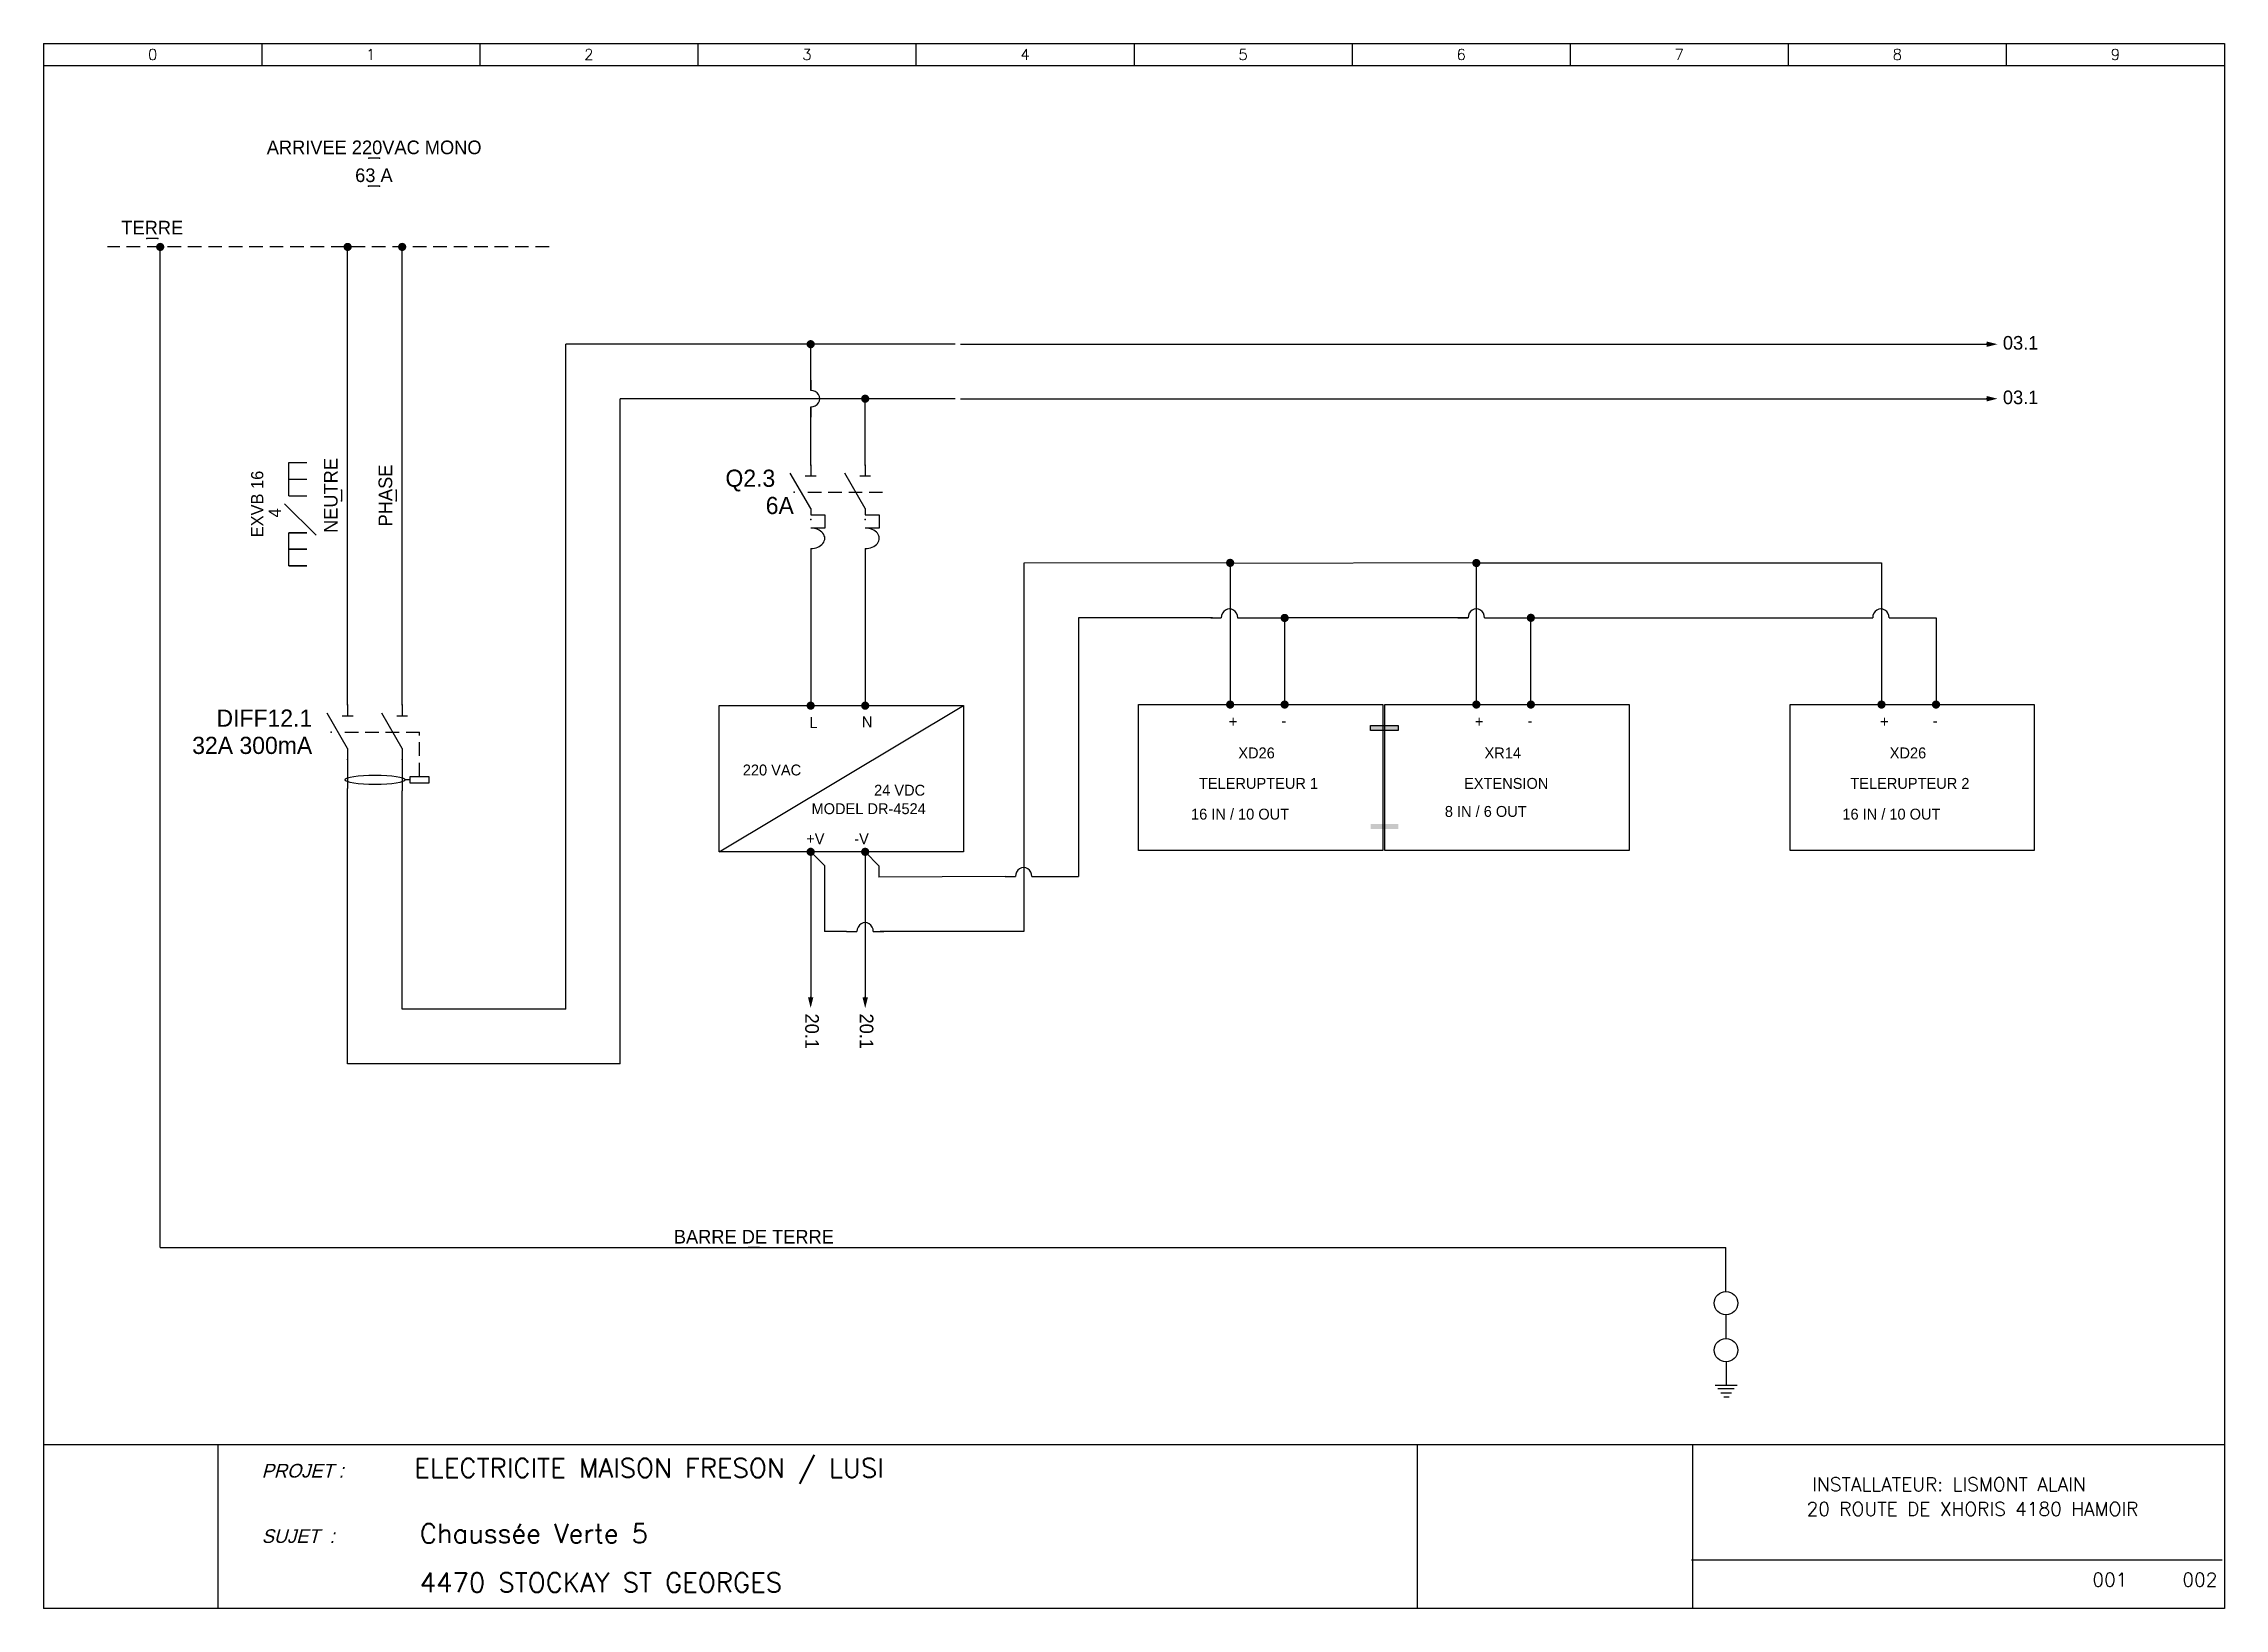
# Model space of a CAD drawing. Extents: x 4 to 404, y 5 to 292.
import ezdxf
from ezdxf.enums import TextEntityAlignment as Align

# ---------------------------------------------------------------- set-up
doc = ezdxf.new("R2010")
doc.units = 0
doc.header["$LTSCALE"] = 5
doc.header["$MEASUREMENT"] = 0
doc.linetypes.add('DASHED', pattern=[0.75, 0.5, -0.25])
doc.layers.get('0').update_dxf_attribs({"linetype": 'CONTINUOUS'})
for name, color, linetype in [('2', 1, 'CONTINUOUS'), ('3', 4, 'CONTINUOUS'), ('A', 7, 'CONTINUOUS'), ('C', 6, 'CONTINUOUS'), ('M', 6, 'CONTINUOUS'), ('S', 7, 'CONTINUOUS'), ('T2', 1, 'CONTINUOUS'), ('T3', 4, 'CONTINUOUS')]:
    doc.layers.add(name, color=color, linetype=linetype)
doc.styles.add('ROMANS', font='romans', dxfattribs={"width": 0.7, "height": 3})

# ---------------------------------------------------------------- blocks, each defined once
blk = doc.blocks.new('TERCON09')
at = {"linetype": 'Continuous'}
for p, q in [((-0.5, 0), (0.5, 0)), ((0, -0.5), (0, 0))]:
    blk.add_line(p, q, dxfattribs=at)
at = {"linetype": 'Continuous', "const_width": 0.75}
blk.add_lwpolyline([(0, -0.375, 1), (0, 0.375, 1)], format="xyb", close=True, dxfattribs=at)
at = {"layer": 'C', "color": 1, "linetype": 'Continuous'}
blk.add_point((-0.5, 0), dxfattribs=at)
at = {"layer": 'C', "color": 4, "linetype": 'Continuous'}
blk.add_point((-0.5, 0), dxfattribs=at)
at = {"layer": 'C', "color": 5, "linetype": 'Continuous'}
blk.add_point((0, 0), dxfattribs=at)
at = {"layer": 'C', "color": 3, "linetype": 'Continuous'}
blk.add_point((0.5, 0), dxfattribs=at)
at = {"layer": 'C', "color": 2, "linetype": 'Continuous'}
blk.add_point((0, -0.5), dxfattribs=at)
at = {"layer": 'C', "color": 6, "linetype": 'Continuous'}
blk.add_point((0, -0.5), dxfattribs=at)
blk = doc.blocks.new('REFOUT')
at = {"linetype": 'Continuous'}
blk.add_solid([(0, 0.5), (0, -0.5), (2, 0)], dxfattribs=at)
at = {"layer": 'C', "color": 1, "linetype": 'Continuous'}
blk.add_point((0, 0), dxfattribs=at)
at = {"linetype": 'Continuous'}
blk.add_attdef('REF', (3, -1), '', height=2.5, dxfattribs=at)
at = {"linetype": 'Continuous', "flags": 1}
blk.add_attdef('INOUT', (-1, -2), '', height=0.5, dxfattribs=at)
blk = doc.blocks.new('LINENUMV')
at = {"linetype": 'Continuous'}
for p, q in [((0, 1), (0, 0)), ((0, 0), (0, -1))]:
    blk.add_line(p, q, dxfattribs=at)
at = {"layer": 'C', "color": 1, "linetype": 'Continuous'}
blk.add_point((0, 1), dxfattribs=at)
at = {"layer": 'C', "color": 2, "linetype": 'Continuous'}
blk.add_point((0, -1), dxfattribs=at)
at = {"layer": 'T2', "linetype": 'Continuous'}
blk.add_attdef('LINENR', text='', height=2.5, rotation=90, dxfattribs=at).set_placement((0, 0), align=Align.BOTTOM_CENTER)
blk = doc.blocks.new('LINENUMH')
at = {"linetype": 'Continuous'}
for p, q in [((0, 0), (-1, 0)), ((1, 0), (0, 0))]:
    blk.add_line(p, q, dxfattribs=at)
at = {"layer": 'C', "color": 1, "linetype": 'Continuous'}
blk.add_point((-1, 0), dxfattribs=at)
at = {"layer": 'C', "color": 2, "linetype": 'Continuous'}
blk.add_point((1, 0), dxfattribs=at)
at = {"layer": 'T2', "linetype": 'Continuous'}
blk.add_attdef('LINENR', text='', height=2.5, dxfattribs=at).set_placement((0, 0), align=Align.BOTTOM_CENTER)
blk = doc.blocks.new('DIFFERENTIEL')
for p, q in [((0, 5), (0, 3)), ((10, 5), (10, 3)), ((0, -3), (-3.75, 3.5)), ((-1, 3), (1, 3)), ((10, -3), (6.25, 3.5)), ((9, 3), (11, 3)), ((0, -3), (0, -10.34)), ((10, -3), (10, -10.76)), ((11.49, -8.74), (10.52, -8.74))]:
    blk.add_line(p, q)
at = {"linetype": 'DASHED'}
for p in [(-0.53, 0), (13.18, -8.11)]:
    blk.add_line(p, (13.18, 0), dxfattribs=at)
blk.add_lwpolyline([(11.49, -8.11), (14.87, -8.11), (14.87, -9.36), (11.49, -9.36)], close=True)
blk.add_ellipse((5.02, -8.74), major_axis=(-5.5, 0), ratio=0.158228)
at = {"layer": 'A', "color": 1, "linetype": 'DASHED'}
blk.add_point((-3, 0), dxfattribs=at)
at = {"layer": 'C', "color": 2, "linetype": 'DASHED'}
blk.add_point((0, 5), dxfattribs=at)
at = {"layer": 'C', "color": 3}
blk.add_point((10, 5), dxfattribs=at)
at = {"layer": 'C', "color": 1, "linetype": 'DASHED'}
blk.add_point((0, -5), dxfattribs=at)
at = {"layer": 'C', "color": 4}
blk.add_point((10, -5), dxfattribs=at)
at = {"linetype": 'Continuous'}
for tag, p in [('LOCCODE', (-6.5, 1)), ('MATCODE', (-6.5, -4))]:
    blk.add_attdef(tag, text='', height=3.15, dxfattribs=at).set_placement(p, align=Align.RIGHT)
at = {"layer": 'T2', "linetype": 'Continuous'}
for tag, p in [('T1', (-2, 5)), ('T3', (8, 5)), ('T2', (-2, -7)), ('T4', (8, -7))]:
    blk.add_attdef(tag, text='', height=2.25, dxfattribs=at).set_placement(p, align=Align.RIGHT)
blk = doc.blocks.new('CABLE_TYPE2')
for p, q in [((-2.09, 10.43), (1.22, 10.43)), ((-2.09, 4.35), (-2.09, 10.43)), ((-2.09, 7.39), (1.22, 7.39)), ((-2.09, 7.39), (1.22, 7.39)), ((-2.09, 4.35), (1.22, 4.35)), ((-2.09, 4.35), (1.22, 4.35)), ((-2.91, 2.87), (2.91, -2.87)), ((1.22, -2.43), (-2.09, -2.43)), ((-2.09, -2.43), (1.22, -2.43)), ((-2.09, -8.52), (-2.09, -2.43)), ((1.22, -5.47), (-2.09, -5.47)), ((1.22, -5.47), (-2.09, -5.47)), ((-2.09, -5.47), (1.22, -5.47)), ((-2.09, -5.47), (1.22, -5.47)), ((1.22, -8.52), (-2.09, -8.52)), ((1.22, -8.52), (-2.09, -8.52)), ((-2.09, -8.52), (1.22, -8.52)), ((-2.09, -8.52), (1.22, -8.52))]:
    blk.add_line(p, q)
at = {"layer": 'T2', "linetype": 'Continuous'}
for tag, p in [('TYPE_CABLE', (-6.79, 8.94)), ('NBR_FILS', (-3.56, 2.04))]:
    blk.add_attdef(tag, text='', height=2.25, rotation=90, dxfattribs=at).set_placement(p, align=Align.RIGHT)
blk = doc.blocks.new('DISJONCTEUR')
for p, q in [((0, 5), (0, 3)), ((10, 5), (10, 3)), ((0, -3), (-3.75, 3.5)), ((-1, 3), (1, 3)), ((10, -3), (6.25, 3.5)), ((9, 3), (11, 3)), ((0, -3), (0, -4.14)), ((10, -3), (10, -4.14)), ((0, -4.14), (2.59, -4.14)), ((2.59, -6.56), (0, -6.56)), ((2.59, -4.14), (2.59, -6.56)), ((10, -4.14), (12.59, -4.14)), ((12.59, -6.56), (10, -6.56)), ((12.59, -4.14), (12.59, -6.56)), ((0, -10.34), (0, -12.34)), ((10, -10.34), (10, -12.34))]:
    blk.add_line(p, q)
at = {"linetype": 'DASHED'}
blk.add_line((-0.53, 0), (13.18, 0), dxfattribs=at)
for centre in [(0, -8.45), (10, -8.45)]:
    blk.add_ellipse(centre, major_axis=(-2.59, 0), ratio=0.730691, start_param=1.570796, end_param=4.712389)
at = {"layer": 'A', "color": 1, "linetype": 'DASHED'}
blk.add_point((-3, 0), dxfattribs=at)
at = {"layer": 'C', "color": 2, "linetype": 'DASHED'}
blk.add_point((0, 5), dxfattribs=at)
at = {"layer": 'C', "color": 3}
blk.add_point((10, 5), dxfattribs=at)
at = {"layer": 'C', "color": 1, "linetype": 'DASHED'}
for p in [(0, -5), (10, -5)]:
    blk.add_point(p, dxfattribs=at)
at = {"layer": 'C', "color": 4}
blk.add_point((10, -5), dxfattribs=at)
at = {"linetype": 'Continuous'}
for tag, p in [('LOCCODE', (-6.5, 1)), ('MATCODE', (-6.5, -4))]:
    blk.add_attdef(tag, text='', height=3.15, dxfattribs=at).set_placement(p, align=Align.RIGHT)
at = {"layer": 'T2', "linetype": 'Continuous'}
for tag, p in [('T1', (-2, 5)), ('T3', (8, 5)), ('T2', (-2, -7)), ('T4', (8, -7))]:
    blk.add_attdef(tag, text='', height=2.25, dxfattribs=at).set_placement(p, align=Align.RIGHT)
blk = doc.blocks.new('PONT')
at = {"layer": '2'}
for p, q in [((0, 3.41), (0, 1.5)), ((0, -1.5), (0, -3.41))]:
    blk.add_line(p, q, dxfattribs=at)
blk.add_ellipse((0, 0), major_axis=(-1.65, 0), ratio=0.909509, start_param=1.570796, end_param=4.712389, dxfattribs=at)
blk = doc.blocks.new('ZONENR')
at = {"layer": '2', "style": 'ROMANS'}
blk.add_attdef('ZONENR', text='', height=2, dxfattribs=at).set_placement((20, 2), align=Align.MIDDLE)
blk = doc.blocks.new('CARTOUCHE')
at = {"color": 4}
blk.add_line((317.25, 13.9), (414.59, 13.9), dxfattribs=at)
at = {"layer": '2'}
for p, q in [((55, 292), (55, 288)), ((95, 292), (95, 288)), ((135, 292), (135, 288)), ((175, 292), (175, 288)), ((215, 292), (215, 288)), ((255, 292), (255, 288)), ((295, 292), (295, 288)), ((335, 292), (335, 288)), ((375, 292), (375, 288)), ((15, 288), (415, 288))]:
    blk.add_line(p, q, dxfattribs=at)
at = {"layer": '3'}
for p, q in [((15, 292), (415, 292)), ((15, 292), (15, 5)), ((415, 292), (415, 5)), ((415, 35), (15, 35)), ((47, 5), (47, 35)), ((415, 5), (15, 5))]:
    blk.add_line(p, q, dxfattribs=at)
for points in [[(267, 5), (267, 35)], [(317.5, 5), (317.5, 35)]]:
    blk.add_lwpolyline(points, dxfattribs=at)
at = {"layer": '2'}
for p, values in [((15, 288), {'ZONENR': '0'}), ((55, 288), {'ZONENR': '1'}), ((95, 288), {'ZONENR': '2'}), ((135, 288), {'ZONENR': '3'}), ((175, 288), {'ZONENR': '4'}), ((215, 288), {'ZONENR': '5'}), ((255, 288), {'ZONENR': '6'}), ((295, 288), {'ZONENR': '7'}), ((335, 288), {'ZONENR': '8'}), ((375, 288), {'ZONENR': '9'})]:
    blk.add_blockref('ZONENR', p, dxfattribs=at).add_auto_attribs(values)
at = {"layer": 'T2', "oblique": 15}
for s, p in [('PROJET :', (55, 29)), ('SUJET  :', (55, 17))]:
    blk.add_text(s, height=2.5, dxfattribs=at).set_placement(p)
at = {"layer": 'T3', "style": 'ROMANS'}
for tag, p in [('PROJET', (107, 26)), ('SUJET1', (78, 17)), ('SUJET2', (78, 11.5))]:
    blk.add_attdef(tag, p, '', height=3.5, dxfattribs=at)

msp = doc.modelspace()

# ---------------------------------------------------------------- hatches: boundary and pattern name
for points in [[(247.63, 167.21), (252.69, 167.21), (252.69, 166.3), (247.63, 166.3)], [(247.63, 149.15), (252.69, 149.15), (252.69, 148.24), (247.63, 148.24)]]:
    msp.add_hatch(color=256).paths.add_polyline_path(points)

# ---------------------------------------------------------------- linework, layer by layer
at = {"linetype": 'DASHED'}
msp.add_line((96.95, 255), (15.96, 255), dxfattribs=at)
for p, q in [((128.15, 144.08), (172.95, 170.87)), ((25.62, 71.46), (312.82, 71.46)), ((312.82, 63.42), (312.82, 71.46)), ((312.82, 59.11), (312.82, 54.8)), ((312.84, 50.51), (312.84, 46.2)), ((310.84, 46.2), (314.84, 46.2)), ((311.34, 45.59), (314.34, 45.59)), ((311.86, 44.83), (313.86, 44.83)), ((312.4, 44.1), (313.4, 44.1))]:
    msp.add_line(p, q)
for points in [[(128.15, 170.87), (172.95, 170.87), (172.95, 144.08), (128.15, 144.08)], [(205.09, 171.07), (249.88, 171.07), (249.88, 144.28), (205.09, 144.28)], [(250.25, 171.07), (295.04, 171.07), (295.04, 144.28), (250.25, 144.28)], [(324.56, 171.07), (369.36, 171.07), (369.36, 144.28), (324.56, 144.28)], [(247.63, 167.21), (252.69, 167.21), (252.69, 166.3), (247.63, 166.3)]]:
    msp.add_lwpolyline(points, close=True)
for centre in [(312.82, 61.27), (312.82, 52.65)]:
    msp.add_circle(centre, 2.15)
at = {"layer": '2'}
for p, q in [((60, 215), (60, 254.5)), ((70, 255.38), (70, 255.38)), ((70, 215), (70, 255)), ((70, 215), (70, 254.5)), ((171.42, 237.16), (100, 237.16)), ((100, 115.19), (100, 237.16)), ((144.93, 228.66), (144.93, 237.16)), ((172.42, 237.16), (360.61, 237.16)), ((171.42, 227.16), (110, 227.16)), ((110, 105.19), (110, 227.16)), ((144.93, 215), (144.93, 225.66)), ((154.93, 215), (154.93, 227.16)), ((172.42, 227.16), (186.42, 227.16)), ((186.42, 227.16), (360.61, 227.16)), ((60, 171), (60, 215)), ((70, 171), (70, 215)), ((144.93, 197.66), (144.93, 171)), ((154.93, 197.66), (154.93, 171)), ((221.87, 197.06), (184.03, 196.99)), ((184.03, 196.99), (184.03, 129.42)), ((221.87, 197.06), (221.87, 171.06)), ((267.03, 197.03), (221.87, 196.95)), ((267.03, 197.03), (341.34, 197.06)), ((267.03, 171.06), (267.03, 197.03)), ((341.34, 197.06), (341.34, 171.06)), ((194.03, 186.97), (194.03, 139.5)), ((218.62, 186.97), (194.03, 186.97)), ((225.17, 186.97), (231.87, 186.97)), ((231.87, 186.97), (231.87, 171.06)), ((265.52, 186.97), (231.87, 186.97)), ((270.44, 186.97), (277.03, 186.97)), ((277.03, 171.06), (277.03, 186.97)), ((277.03, 186.97), (337.81, 186.97)), ((344.64, 186.97), (351.34, 186.97)), ((351.34, 186.97), (351.34, 171.06)), ((60, 105.19), (60, 155.66)), ((70, 115.19), (70, 155.24)), ((144.93, 144.05), (144.93, 117.39)), ((144.93, 144.05), (147.44, 141.55)), ((154.93, 144.05), (154.93, 117.39)), ((154.93, 144.05), (157.44, 141.51)), ((147.44, 141.55), (147.44, 129.42)), ((157.44, 141.52), (157.44, 141.52)), ((157.44, 141.51), (157.44, 139.42)), ((180.69, 139.5), (157.44, 139.42)), ((187.42, 139.5), (194.03, 139.5)), ((151.51, 129.42), (147.44, 129.42)), ((184.03, 129.42), (157.68, 129.42)), ((100, 115.19), (70, 115.19)), ((110, 105.19), (60, 105.19))]:
    msp.add_line(p, q, dxfattribs=at)
at = {"layer": 'A'}
msp.add_line((25.62, 71.46), (25.62, 255), dxfattribs=at)

# ---------------------------------------------------------------- block references
msp.add_blockref('PONT', (144.93, 227.16))
for p, values in [((58.9, 209.41), {'LINENR': 'NEUTRE'}), ((68.92, 209.41), {'LINENR': 'PHASE'})]:
    msp.add_blockref('LINENUMV', p).add_auto_attribs(values)
at = {"rotation": 90}
for p in [(221.75, 186.97), (267.03, 186.97), (341.23, 186.97), (184.01, 139.5), (154.92, 129.42)]:
    msp.add_blockref('PONT', p, dxfattribs=at)
at = {"layer": '2'}
ref = msp.add_blockref('CARTOUCHE', (-10.76, 0.29), dxfattribs=at)
ref.add_attrib('PAGENR', '001', dxfattribs={"layer": 'T2', "height": 2.5, "style": 'ROMANS'}).set_placement((383.24, 9.29), align=Align.CENTER)
ref.add_attrib('PAGENXT', '002', dxfattribs={"layer": 'T2', "height": 2.5, "style": 'ROMANS'}).set_placement((399.74, 9.29), align=Align.CENTER)
ref.add_attrib('PROJET', 'ELECTRICITE MAISON FRESON / LUSI', (72.24, 29.29), dxfattribs={"layer": 'T3', "height": 3.5, "style": 'ROMANS'})
ref.add_attrib('SUJET1', 'Chaussée Verte 5', (73.24, 17.29), dxfattribs={"layer": 'T3', "height": 3.5, "style": 'ROMANS'})
ref.add_attrib('SUJET2', '4470 STOCKAY ST GEORGES', (73.24, 8.29), dxfattribs={"layer": 'T3', "height": 3.5, "style": 'ROMANS'})
ref.add_attrib('DESS3', 'INSTALLATEUR: LISMONT ALAIN ', dxfattribs={"layer": 'T2', "height": 2.5, "style": 'ROMANS'}).set_placement((354.58, 26.79), align=Align.CENTER)
ref.add_attrib('DESS4', '20 ROUTE DE XHORIS 4180 HAMOIR', dxfattribs={"layer": 'T2', "height": 2.5, "style": 'ROMANS'}).set_placement((358.03, 22.29), align=Align.CENTER)
at = {"layer": 'A'}
ref = msp.add_blockref('LINENUMH', (24.17, 256.54), dxfattribs=at)
ref.add_attrib('LINENR', 'TERRE', dxfattribs={"layer": 'T2', "color": 0, "linetype": 'Continuous', "height": 2.5}).set_placement((24.17, 256.54), align=Align.BOTTOM_CENTER)
ref = msp.add_blockref('LINENUMH', (134.51, 71.46), dxfattribs=at)
ref.add_attrib('LINENR', 'BARRE DE TERRE', dxfattribs={"layer": 'T2', "color": 0, "linetype": 'Continuous', "height": 2.5}).set_placement((134.51, 71.46), align=Align.BOTTOM_CENTER)
at = {"layer": 'M'}
ref = msp.add_blockref('LINENUMH', (64.86, 271.26), dxfattribs=at)
ref.add_attrib('LINENR', 'ARRIVEE 220VAC MONO', dxfattribs={"layer": 'T2', "color": 6, "linetype": 'Continuous', "height": 2.5}).set_placement((64.86, 271.26), align=Align.BOTTOM_CENTER)
ref = msp.add_blockref('LINENUMH', (64.82, 266.15), dxfattribs=at)
ref.add_attrib('LINENR', '63 A', dxfattribs={"layer": 'T2', "color": 6, "linetype": 'Continuous', "height": 2.5}).set_placement((64.82, 266.15), align=Align.BOTTOM_CENTER)
for name, p, values in [('CABLE_TYPE2', (51.32, 205.01), {'NBR_FILS': '4', 'TYPE_CABLE': 'EXVB 16'}), ('DIFFERENTIEL', (60, 166), {'MATCODE': '32A 300mA', 'LOCCODE': 'DIFF12.1'})]:
    msp.add_blockref(name, p, dxfattribs=at).add_auto_attribs(values)
ref = msp.add_blockref('DISJONCTEUR', (144.93, 210), dxfattribs=at)
ref.add_attrib('MATCODE', '6A ', dxfattribs={"layer": '0', "linetype": 'Continuous', "height": 3.15}).set_placement((143.01, 206), align=Align.RIGHT)
ref.add_attrib('LOCCODE', 'Q2.3', dxfattribs={"layer": '0', "linetype": 'Continuous', "height": 3.15}).set_placement((138.43, 211), align=Align.RIGHT)
at = {"layer": 'S'}
for p in [(25.62, 255), (60, 255), (70, 255), (70, 255), (144.93, 237.16), (154.93, 227.16), (221.87, 197.05), (267.03, 197.02), (231.87, 186.95), (277.03, 186.97), (144.93, 170.86), (154.93, 170.86), (221.87, 171.06), (231.87, 171.06), (267.03, 171.06), (277.03, 171.06), (341.34, 171.06), (351.34, 171.06), (144.93, 144.05), (154.93, 144.05)]:
    msp.add_blockref('TERCON09', p, dxfattribs=at)
for p in [(360.61, 237.16), (360.61, 227.16)]:
    msp.add_blockref('REFOUT', p, dxfattribs=at).add_auto_attribs({'REF': '03.1'})
at = {"layer": 'S', "rotation": 270}
for p in [(144.93, 117.39), (154.93, 117.39)]:
    msp.add_blockref('REFOUT', p, dxfattribs=at).add_auto_attribs({'REF': '20.1'})

# ---------------------------------------------------------------- texts
at = {"char_height": 2, "attachment_point": 1}
for s, insert, width in [('L', (144.68, 168.75), 1.5992), ('N', (154.32, 168.89), 1.5992), ('+', (221.62, 168.95), 1.5992), ('+', (266.78, 168.95), 1.5992), ('+', (341.09, 168.95), 1.5992), ('-', (231.26, 169.09), 1.5992), ('-', (276.42, 169.09), 1.5992), ('-', (350.73, 169.09), 1.5992), ('220 VAC', (132.48, 160.06), 13.6887), ('XD26', (223.37, 163.19), 13.6887), ('XR14', (268.53, 163.19), 13.6887), ('XD26', (342.85, 163.19), 13.6887), ('24 VDC', (156.56, 156.35), 13.6887), ('TELERUPTEUR 1', (216.15, 157.6), 26.7849), ('EXTENSION', (264.78, 157.6), 26.7849), ('TELERUPTEUR 2', (335.63, 157.6), 26.7849), ('MODEL DR-4524', (145.09, 152.96), 26.7849), ('16 IN / 10 OUT', (214.7, 151.96), 26.7849), ('8 IN / 6 OUT', (261.25, 152.46), 26.7849), ('16 IN / 10 OUT', (334.17, 151.96), 26.7849), ('+V', (144.11, 147.45), 2.4319), ('-V', (152.92, 147.45), 2.4319)]:
    msp.add_mtext(s, dxfattribs=dict(at, insert=insert, width=width))

doc.saveas('drawing.dxf')
